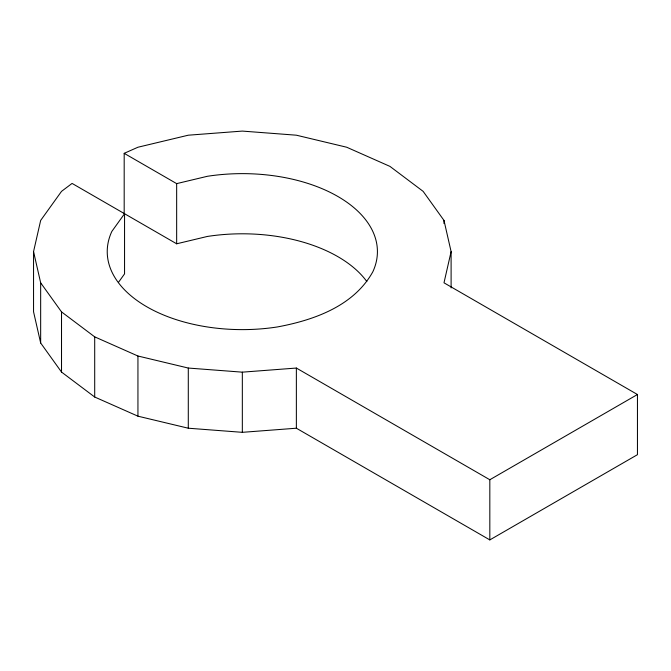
<?xml version="1.0" encoding="UTF-8"?>
<svg xmlns="http://www.w3.org/2000/svg" width="671" height="671" viewBox="0 0 671 671"><rect width="100%" height="100%" fill="white"/><g stroke="black" fill="none" stroke-linecap="round" stroke-linejoin="round"><path stroke-width="1.01" d="M124.185 213.495L124.185 153.332L137.941 147.234L188.291 135.198L242.332 131.088L296.364 135.198L346.714 147.234L389.952 166.391L423.133 191.361L443.992 220.432L451.105 251.625L443.992 282.818L637.45 394.514L637.45 454.678L489.822 539.912L296.364 428.215L242.332 432.325L188.291 428.215L137.941 416.179L94.703 397.022L61.522 372.061L40.663 342.99L33.55 311.789L33.55 251.625L40.663 220.432L61.522 191.361L72.074 183.418L176.658 243.799L207.364 236.452A135.089 77.995 0 0 1 366.836 281.535M118.499 282.315L124.554 273.877L124.554 213.714L111.839 231.436A135.089 77.995 0 0 0 277.291 326.962C313.835 320.193 353.701 306.152 372.816 271.814A135.089 77.995 0 0 0 207.364 176.288L176.658 183.628L124.185 153.332M33.55 251.625L40.663 282.818L61.522 311.889L94.703 336.859L137.941 356.016L188.291 368.052L242.332 372.162L296.364 368.052L489.822 479.748L637.45 394.514M489.822 479.748L489.822 539.912M451.105 251.625L451.105 287.934M443.992 220.432L443.992 223.544M296.364 368.052L296.364 428.215M242.332 372.162L242.332 432.325M188.291 368.052L188.291 428.215M176.658 183.628L176.658 243.799M137.941 356.016L137.941 416.179M94.703 336.859L94.703 397.022M61.522 311.889L61.522 372.061M40.663 282.818L40.663 342.99"/></g></svg>
